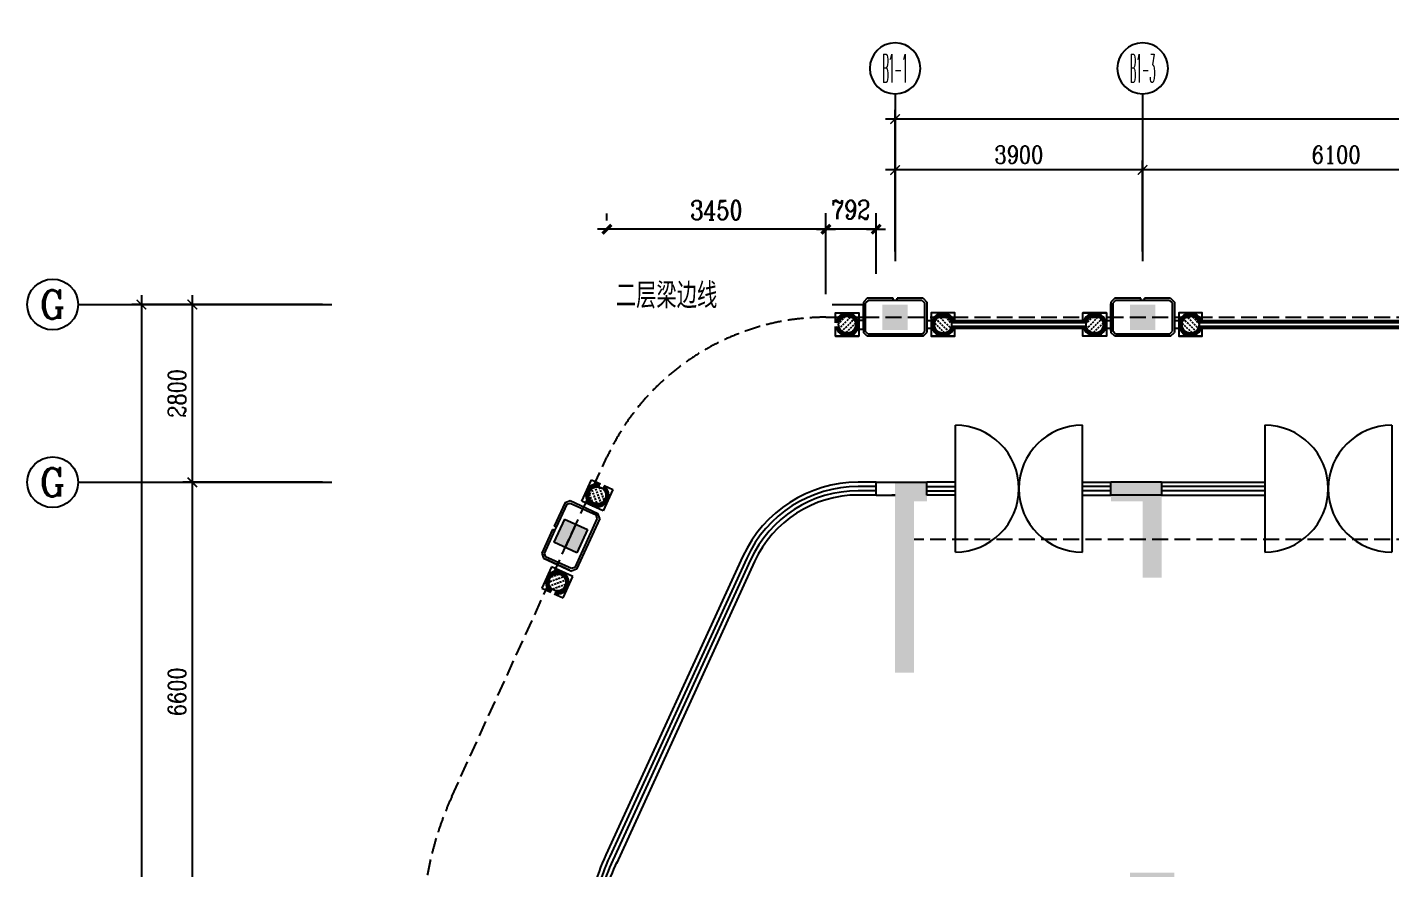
# Model space of a CAD drawing. Extents: x 3476 to 122276, y -94307 to -10307.
# Drawn here: x 14723 to 36223, y -66696 to -53423 of the extents above; entities that cross this region are included whole.
import ezdxf
from ezdxf.enums import TextEntityAlignment as Align

# ---------------------------------------------------------------- set-up
doc = ezdxf.new("R2010")
doc.units = 0
doc.header["$LTSCALE"] = 1000
doc.header["$MEASUREMENT"] = 0
doc.linetypes.add('DASH', pattern=[0.35, 0.25, -0.1])
doc.layers.get('0').update_dxf_attribs({"linetype": 'CONTINUOUS'})
doc.layers.get('DEFPOINTS').update_dxf_attribs({"linetype": 'CONTINUOUS'})
for name, color, linetype in [('AXIS', 7, 'CONTINUOUS'), ('AXIS_TEXT', 7, 'CONTINUOUS'), ('COLUMN', 252, 'CONTINUOUS'), ('KT', 7, 'CONTINUOUS'), ('WALL', 7, 'CONTINUOUS'), ('WINDOW', 7, 'CONTINUOUS'), ('文字', 7, 'CONTINUOUS'), ('柱', 252, 'CONTINUOUS')]:
    doc.layers.add(name, color=color, linetype=linetype)
doc.styles.add('COMPLEX', font='COMPLEX.shx', dxfattribs={"width": 0.8})
doc.styles.add('DIM_FONT', font='romanc.shx', dxfattribs={"width": 0.8})
doc.styles.add('HZTXT', font='txt.shx', dxfattribs={"width": 0.5, "bigfont": 'hztxt.shx'})
doc.dimstyles.new('NORMAL', dxfattribs={"dimtxt": 300, "dimasz": 1, "dimexe": 250, "dimexo": 300, "dimgap": 150, "dimtad": 1, "dimdec": 0, "dimdsep": 46, "dimtxsty": 'DIM_FONT', "dimblk": '_DIMX', "dimblk1": 'ARCHTICK', "dimblk2": 'ARCHTICK', "dimcen": 0.09, "dimdle": 200, "dimclrt": 7, "dimadec": 0, "dimazin": 0, "dimtfac": 1, "dimtdec": 0, "dimtix": 1, "dimtmove": 2, "dimatfit": 3, "dimldrblk": '_DIMX', "dimfxl": 0, "dimtolj": 1, "dimtzin": 0, "dimarcsym": 0})
doc.dimstyles.new('S100', dxfattribs={"dimtxt": 280, "dimasz": 150, "dimexe": 150, "dimexo": 150, "dimgap": 100, "dimtad": 1, "dimdec": 0, "dimzin": 0, "dimdsep": 46, "dimtxsty": 'DIM_FONT', "dimblk": '_DIMX', "dimblk1": 'ARCHTICK', "dimblk2": 'ARCHTICK', "dimsah": 1, "dimcen": 0.09, "dimdle": 150, "dimclrt": 7, "dimadec": 0, "dimazin": 0, "dimtfac": 1, "dimtdec": 0, "dimtix": 1, "dimtmove": 2, "dimatfit": 3, "dimldrblk": 'ARCHTICK', "dimfxl": 0, "dimtolj": 1, "dimtzin": 0, "dimarcsym": 0})

# ---------------------------------------------------------------- blocks, each defined once
blk = doc.blocks.new('_FZH')
blk.add_solid([(-0.5, -0.5), (0.5, -0.5), (-0.5, 0.5), (0.5, 0.5)])
blk = doc.blocks.new('_ARCHTICK')
at = {"color": 0, "linetype": 'ByBlock', "const_width": 0.15}
blk.add_lwpolyline([(-0.5, -0.5), (0.5, 0.5)], dxfattribs=at)
blk = doc.blocks.new('*D824')
at = {"color": 0, "linetype": 'ByBlock'}
for p, q in [((16523, -78888), (16523, -101789)), ((19373, -79038), (16373, -79038)), ((19373, -101639), (16373, -101639))]:
    blk.add_line(p, q, dxfattribs=at)
at = {"layer": 'DEFPOINTS', "color": 0, "linetype": 'ByBlock'}
for p in [(19523, -79038), (16523, -101639), (19523, -101639)]:
    blk.add_point(p, dxfattribs=at)
at = {"color": 0, "linetype": 'ByBlock', "xscale": 150, "yscale": 150, "zscale": 150}
for p, rotation in [((16523, -79038), 90), ((16523, -101639), 270)]:
    blk.add_blockref('_ARCHTICK', p, dxfattribs=dict(at, rotation=rotation))
at = {"color": 7, "linetype": 'ByBlock', "insert": (16283, -90338), "char_height": 280, "attachment_point": 5, "rotation": 90, "style": 'DIM_FONT'}
blk.add_mtext('\\A1;22600', dxfattribs=at)
blk = doc.blocks.new('_DIMX')
blk.add_line((-150, 0), (150, 0))
at = {"const_width": 50}
blk.add_lwpolyline([(-70, -70), (70, 70)], dxfattribs=at)
blk = doc.blocks.new('_AXISO')
blk.add_circle((0, 0), 0.5)
at = {"layer": 'AXIS_TEXT', "style": 'COMPLEX', "width": 1.041667}
blk.add_attdef('A', text='', height=0.56, dxfattribs=at).set_placement((-0.25, -0.28), (0.25, -0.28), align=Align.FIT)
blk = doc.blocks.new('*D834')
at = {"color": 0, "linetype": 'ByBlock'}
for p, q in [((28398, -76997), (28398, -74760)), ((63498, -76997), (63498, -74760)), ((63648, -74910), (28248, -74910))]:
    blk.add_line(p, q, dxfattribs=at)
at = {"layer": 'DEFPOINTS', "color": 0, "linetype": 'ByBlock'}
for p in [(28398, -74910), (28398, -77147), (63498, -77147)]:
    blk.add_point(p, dxfattribs=at)
at = {"color": 0, "linetype": 'ByBlock', "xscale": 150, "yscale": 150, "zscale": 150, "rotation": 180}
blk.add_blockref('_ARCHTICK', (28398, -74910), dxfattribs=at)
at = {"color": 0, "linetype": 'ByBlock', "xscale": 150, "yscale": 150, "zscale": 150}
blk.add_blockref('_ARCHTICK', (63498, -74910), dxfattribs=at)
at = {"color": 7, "linetype": 'ByBlock', "insert": (45948, -74670), "char_height": 280, "attachment_point": 5, "style": 'DIM_FONT'}
blk.add_mtext('\\A1;35100', dxfattribs=at)
blk = doc.blocks.new('*D835')
at = {"color": 0, "linetype": 'ByBlock'}
for p, q in [((17323, -81688), (17323, -88589)), ((19373, -81838), (17173, -81838)), ((19373, -88439), (17173, -88439))]:
    blk.add_line(p, q, dxfattribs=at)
at = {"layer": 'DEFPOINTS', "color": 0, "linetype": 'ByBlock'}
for p in [(19523, -81838), (17323, -88439), (19523, -88439)]:
    blk.add_point(p, dxfattribs=at)
at = {"color": 0, "linetype": 'ByBlock', "xscale": 150, "yscale": 150, "zscale": 150}
for p, rotation in [((17323, -81838), 90), ((17323, -88439), 270)]:
    blk.add_blockref('_ARCHTICK', p, dxfattribs=dict(at, rotation=rotation))
at = {"color": 7, "linetype": 'ByBlock', "insert": (17083, -85138), "char_height": 280, "attachment_point": 5, "rotation": 90, "style": 'DIM_FONT'}
blk.add_mtext('\\A1;6600', dxfattribs=at)
blk = doc.blocks.new('*D839')
at = {"color": 0, "linetype": 'ByBlock'}
for p, q in [((32298, -76997), (32298, -75560)), ((38398, -76997), (38398, -75560)), ((38548, -75710), (32148, -75710))]:
    blk.add_line(p, q, dxfattribs=at)
at = {"layer": 'DEFPOINTS', "color": 0, "linetype": 'ByBlock'}
for p in [(32298, -75710), (32298, -77147), (38398, -77147)]:
    blk.add_point(p, dxfattribs=at)
at = {"color": 0, "linetype": 'ByBlock', "xscale": 150, "yscale": 150, "zscale": 150, "rotation": 180}
blk.add_blockref('_ARCHTICK', (32298, -75710), dxfattribs=at)
at = {"color": 0, "linetype": 'ByBlock', "xscale": 150, "yscale": 150, "zscale": 150}
blk.add_blockref('_ARCHTICK', (38398, -75710), dxfattribs=at)
at = {"color": 7, "linetype": 'ByBlock', "insert": (35348, -75470), "char_height": 280, "attachment_point": 5, "style": 'DIM_FONT'}
blk.add_mtext('\\A1;6100', dxfattribs=at)
blk = doc.blocks.new('*D840')
at = {"color": 0, "linetype": 'ByBlock'}
for p, q in [((28398, -76997), (28398, -75560)), ((32298, -76997), (32298, -75560)), ((32448, -75710), (28248, -75710))]:
    blk.add_line(p, q, dxfattribs=at)
at = {"layer": 'DEFPOINTS', "color": 0, "linetype": 'ByBlock'}
for p in [(28398, -75710), (28398, -77147), (32298, -77147)]:
    blk.add_point(p, dxfattribs=at)
at = {"color": 0, "linetype": 'ByBlock', "xscale": 150, "yscale": 150, "zscale": 150, "rotation": 180}
blk.add_blockref('_ARCHTICK', (28398, -75710), dxfattribs=at)
at = {"color": 0, "linetype": 'ByBlock', "xscale": 150, "yscale": 150, "zscale": 150}
blk.add_blockref('_ARCHTICK', (32298, -75710), dxfattribs=at)
at = {"color": 7, "linetype": 'ByBlock', "insert": (30348, -75470), "char_height": 280, "attachment_point": 5, "style": 'DIM_FONT'}
blk.add_mtext('\\A1;3900', dxfattribs=at)
blk = doc.blocks.new('*D853')
at = {"color": 0, "linetype": 'ByBlock'}
for p, q in [((17323, -78888), (17323, -81988)), ((17823, -79038), (17173, -79038)), ((17823, -81838), (17173, -81838))]:
    blk.add_line(p, q, dxfattribs=at)
at = {"layer": 'DEFPOINTS', "color": 0, "linetype": 'ByBlock'}
for p in [(17973, -79038), (17323, -81838), (17973, -81838)]:
    blk.add_point(p, dxfattribs=at)
at = {"color": 0, "linetype": 'ByBlock', "xscale": 150, "yscale": 150, "zscale": 150}
for p, rotation in [((17323, -79038), 90), ((17323, -81838), 270)]:
    blk.add_blockref('_ARCHTICK', p, dxfattribs=dict(at, rotation=rotation))
at = {"color": 7, "linetype": 'ByBlock', "insert": (17083, -80438), "char_height": 280, "attachment_point": 5, "rotation": 90, "style": 'DIM_FONT'}
blk.add_mtext('\\A1;2800', dxfattribs=at)
blk = doc.blocks.new('M_B0OPK')
for p, q in [((-0.5, 0.5), (0.5, 0.5)), ((0.5, 0.167), (-0.5, 0.167)), ((0.5, -0.167), (-0.5, -0.167)), ((-0.5, -0.5), (0.5, -0.5))]:
    blk.add_line(p, q)
blk = doc.blocks.new('*D896')
at = {"color": 0, "linetype": 'ByBlock'}
for p, q in [((27307, -77667), (27307, -76393)), ((28098, -77347), (28098, -76393)), ((28097, -76643), (27308, -76643))]:
    blk.add_line(p, q, dxfattribs=at)
at = {"layer": 'DEFPOINTS', "color": 0, "linetype": 'ByBlock'}
for p in [(27307, -76643), (28098, -77647), (27307, -77967)]:
    blk.add_point(p, dxfattribs=at)
at = {"color": 0, "linetype": 'ByBlock', "rotation": 180}
blk.add_blockref('_DIMX', (27307, -76643), dxfattribs=at)
at = {"color": 0, "linetype": 'ByBlock'}
blk.add_blockref('_DIMX', (28098, -76643), dxfattribs=at)
at = {"color": 7, "linetype": 'ByBlock', "insert": (27698, -76335), "char_height": 300, "attachment_point": 5, "style": 'DIM_FONT'}
blk.add_mtext('\\A1;792', dxfattribs=at)
blk = doc.blocks.new('*D897')
at = {"color": 0, "linetype": 'ByBlock'}
for p, q in [((23857, -77713), (23857, -77601)), ((27306, -77851), (23858, -77851))]:
    blk.add_line(p, q, dxfattribs=at)
at = {"layer": 'DEFPOINTS', "color": 0, "linetype": 'ByBlock'}
for p in [(23857, -77851), (23857, -78013), (27307, -79174)]:
    blk.add_point(p, dxfattribs=at)
at = {"color": 0, "linetype": 'ByBlock', "rotation": 180}
blk.add_blockref('_DIMX', (23857, -77851), dxfattribs=at)
at = {"color": 0, "linetype": 'ByBlock'}
blk.add_blockref('_DIMX', (27307, -77851), dxfattribs=at)
at = {"color": 7, "linetype": 'ByBlock', "insert": (25582, -77551), "char_height": 300, "attachment_point": 5, "style": 'DIM_FONT'}
blk.add_mtext('\\A1;3450', dxfattribs=at)

msp = doc.modelspace()

# ---------------------------------------------------------------- hatches: boundary and pattern name
h = msp.add_hatch()
h.set_pattern_fill('天然石材', color=256, scale=244.712991, angle=180, style=0)
h.set_pattern_definition([(225, (-35729.7, -59424.4), (432.5955, -432.5955), []), (225, (-35772.98, -59424.41), (43.259554, -43.259554), [30.589124, -15.29456])])
h.paths.add_polyline_path([(27778.3, -58107.3, 1), (27508.3, -58107.3, 1)])
h = msp.add_hatch()
h.set_pattern_fill('天然石材', color=256, scale=244.712991, angle=180, style=0)
h.set_pattern_definition([(315, (92526.17, -59424.4), (-432.5955, -432.5955), []), (315, (92569.425, -59424.41), (-43.259554, -43.259554), [30.589124, -15.29456])])
h.paths.add_polyline_path([(29288.1, -58107.3, 1), (29018.1, -58107.3, 1)])
h = msp.add_hatch()
h.set_pattern_fill('天然石材', color=256, scale=244.712991, angle=180, style=0)
h.set_pattern_definition([(225, (-31829.86, -59424.4), (432.5955, -432.5955), []), (225, (-31873.12, -59424.41), (43.259554, -43.259554), [30.589124, -15.29456])])
h.paths.add_polyline_path([(31678.2, -58107.3, 1), (31408.2, -58107.3, 1)])
h = msp.add_hatch()
h.set_pattern_fill('天然石材', color=256, scale=244.712991, angle=180, style=0)
h.set_pattern_definition([(315, (96426.17, -59424.4), (-432.5955, -432.5955), []), (315, (96469.425, -59424.41), (-43.259554, -43.259554), [30.589124, -15.29456])])
h.paths.add_polyline_path([(33188.1, -58107.3, 1), (32918.1, -58107.3, 1)])
h = msp.add_hatch()
h.set_pattern_fill('天然石材', color=256, scale=244.712991, angle=425.35, style=0)
h.set_pattern_definition([(110.35, (48821, -2595.2), (-573.5986, -212.75), []), (110.35, (48839.046, -2555.87), (-57.35986, -21.27498), [30.589124, -15.29456])])
h.paths.add_polyline_path([(23840.9, -60797.5, 1), (23570.9, -60797.5, 1)])
h = msp.add_hatch()
h.set_pattern_fill('天然石材', color=256, scale=244.712991, angle=425.35, style=0)
h.set_pattern_definition([(200.35, (-4671.5, -119164), (-212.75, 573.5986), []), (200.35, (-4689.52, -119203.346), (-21.27498, 57.35986), [30.589124, -15.29456])])
h.paths.add_polyline_path([(23211.2, -62169.8, 1), (22941.2, -62169.8, 1)])
at = {"layer": 'COLUMN'}
h = msp.add_hatch(color=256, dxfattribs=at)
h.paths.add_polyline_path([(23384.8, -61700.9), (23468.2, -61519.1), (23104.7, -61352.2), (23021.3, -61534)])
h.paths.add_polyline_path([(23468.2, -61519.1), (23551.7, -61337.3), (23188.1, -61170.5), (23104.7, -61352.2)])
at = {"layer": '柱'}
h = msp.add_hatch(color=252, dxfattribs=at)
h.paths.add_polyline_path([(44398.2, -66192.3), (44698.2, -66192.3), (44698.2, -67192.3), (43398.2, -67192.3), (43398.2, -66892.3), (44398.2, -66892.3)])
h.paths.add_polyline_path([(28898.2, -60592.3), (28398.2, -60592.3), (28398.2, -63592.3), (28698.2, -63592.3), (28698.2, -60892.3), (28898.2, -60892.3)])
h.paths.add_polyline_path([(28398.2, -68192.3), (28698.2, -68192.3), (28698.2, -69692.3), (28898.2, -69692.3), (28898.2, -69992.3), (28398.2, -69992.3)])
h.paths.add_polyline_path([(34998.2, -73192.3), (35498.2, -73192.3), (35498.2, -75182.3), (35198.2, -75182.3), (35198.2, -73492.3), (34998.2, -73492.3)])
h.paths.add_polyline_path([(30998.2, -77892.3), (31298.2, -77892.3), (31298.2, -79592.3), (31648.2, -79592.3), (31648.2, -79892.3), (30998.2, -79892.3)])
h.paths.add_polyline_path([(31498.2, -74392.3), (30998.2, -74392.3), (30998.2, -75992.3), (31298.2, -75992.3), (31298.2, -74692.3), (31498.2, -74692.3)])
h.paths.add_polyline_path([(34198.2, -79592.3), (34198.2, -79892.3), (35598.2, -79892.3), (35598.2, -79592.3), (34998.2, -79592.3), (34998.2, -78892.3), (34698.2, -78892.3), (34698.2, -79592.3)])
h.paths.add_polyline_path([(40098.2, -78792.3), (40398.2, -78792.3), (40398.2, -80392.3), (40098.2, -80392.3)])
h.paths.add_polyline_path([(32098.2, -67442.3), (32798.2, -67442.3), (32798.2, -66742.3), (32098.2, -66742.3)])
h.paths.add_polyline_path([(32098.2, -70242.3), (32798.2, -70242.3), (32798.2, -69542.3), (32098.2, -69542.3)])
h.paths.add_polyline_path([(31798.2, -60592.3), (32598.2, -60592.3), (32598.2, -61892.3), (32598.2, -62092.3), (32298.2, -62092.3), (32298.2, -60892.3), (31798.2, -60892.3)])
h.paths.add_polyline_path([(40398.2, -73192.3), (40398.2, -73492.3), (38398.2, -73492.3), (38398.2, -73192.3)])
h.paths.add_polyline_path([(37898.2, -70242.3), (38598.2, -70242.3), (38598.2, -69542.3), (37898.2, -69542.3)])
h.paths.add_polyline_path([(37898.2, -67442.3), (38598.2, -67442.3), (38598.2, -66742.3), (37898.2, -66742.3)])
h.paths.add_polyline_path([(43498.2, -71592.3), (43498.2, -71292.3), (42698.2, -71292.3), (42698.2, -73892.3), (43598.2, -73892.3), (43598.2, -73592.3), (42998.2, -73592.3), (42998.2, -71592.3)])
h.paths.add_polyline_path([(42998.2, -71592.3), (42998.2, -73592.3)], flags=16)
h.paths.add_polyline_path([(38198.2, -63192.3), (38498.2, -63192.3), (38498.2, -60592.3), (38198.2, -60592.3)])
h.paths.add_polyline_path([(60098.2, -60592.3), (59298.2, -60592.3), (59298.2, -61892.3), (59298.2, -62092.3), (59598.2, -62092.3), (59598.2, -60892.3), (60098.2, -60892.3)])
h.paths.add_polyline_path([(59798.2, -67442.3), (59098.2, -67442.3), (59098.2, -66742.3), (59798.2, -66742.3)])
h.paths.add_polyline_path([(59798.2, -70242.3), (59098.2, -70242.3), (59098.2, -69542.3), (59798.2, -69542.3)])
h.paths.add_polyline_path([(56898.2, -73192.3), (56398.2, -73192.3), (56398.2, -75182.3), (56698.2, -75182.3), (56698.2, -73492.3), (56898.2, -73492.3)])
h.paths.add_polyline_path([(51798.2, -78792.3), (51498.2, -78792.3), (51498.2, -80392.3), (51798.2, -80392.3)])
h.paths.add_polyline_path([(47498.2, -78392.3), (47198.2, -78392.3), (47198.2, -80392.3), (47498.2, -80392.3)])
h.paths.add_polyline_path([(44398.2, -78392.3), (44698.2, -78392.3), (44698.2, -80392.3), (44398.2, -80392.3)])
h.paths.add_polyline_path([(57698.2, -79592.3), (57698.2, -79892.3), (56298.2, -79892.3), (56298.2, -79592.3), (56898.2, -79592.3), (56898.2, -78892.3), (57198.2, -78892.3), (57198.2, -79592.3)])
h.paths.add_polyline_path([(51498.2, -73192.3), (51498.2, -73492.3), (53498.2, -73492.3), (53498.2, -73192.3)])
h.paths.add_polyline_path([(47498.2, -66192.3), (47198.2, -66192.3), (47198.2, -67192.3), (48498.2, -67192.3), (48498.2, -66892.3), (47498.2, -66892.3)])
h.paths.add_polyline_path([(44598.2, -71592.3), (44598.2, -71292.3), (45398.2, -71292.3), (45398.2, -73892.3), (44498.2, -73892.3), (44498.2, -73592.3), (45098.2, -73592.3), (45098.2, -71592.3)])
h.paths.add_polyline_path([(47298.2, -71592.3), (47298.2, -71292.3), (46498.2, -71292.3), (46498.2, -73892.3), (47398.2, -73892.3), (47398.2, -73592.3), (46798.2, -73592.3), (46798.2, -71592.3)])
h.paths.add_polyline_path([(48898.2, -71592.3), (48898.2, -73592.3)], flags=16)
h.paths.add_polyline_path([(48398.2, -71592.3), (48398.2, -71292.3), (49198.2, -71292.3), (49198.2, -73892.3), (48298.2, -73892.3), (48298.2, -73592.3), (48898.2, -73592.3), (48898.2, -71592.3)])
h.paths.add_polyline_path([(44398.2, -62592.3), (44698.2, -62592.3), (44698.2, -60592.3), (44398.2, -60592.3)])
h.paths.add_polyline_path([(47498.2, -62592.3), (47198.2, -62592.3), (47198.2, -60592.3), (47498.2, -60592.3)])
h.paths.add_polyline_path([(53998.2, -70242.3), (53298.2, -70242.3), (53298.2, -69542.3), (53998.2, -69542.3)])
h.paths.add_polyline_path([(53998.2, -67442.3), (53298.2, -67442.3), (53298.2, -66742.3), (53998.2, -66742.3)])
h.paths.add_polyline_path([(53698.2, -63192.3), (53398.2, -63192.3), (53398.2, -60592.3), (53698.2, -60592.3)])
h.paths.add_polyline_path([(60898.2, -77892.3), (60598.2, -77892.3), (60598.2, -79592.3), (60248.2, -79592.3), (60248.2, -79892.3), (60898.2, -79892.3)])
h.paths.add_polyline_path([(60398.2, -74392.3), (60898.2, -74392.3), (60898.2, -75992.3), (60598.2, -75992.3), (60598.2, -74692.3), (60398.2, -74692.3)])
h.paths.add_polyline_path([(62998.2, -60592.3), (63498.2, -60592.3), (63498.2, -63592.3), (63198.2, -63592.3), (63198.2, -60892.3), (62998.2, -60892.3)])
h.paths.add_polyline_path([(63498.2, -68192.3), (63198.2, -68192.3), (63198.2, -69692.3), (62998.2, -69692.3), (62998.2, -69992.3), (63498.2, -69992.3)])
edge = h.paths.add_edge_path()
edge.add_line((25932.4, -60592.3), (64529, -60592.3))
edge = h.paths.add_edge_path()
edge.add_line((63498.2, -82697.2), (63498.2, -56401.3))

# ---------------------------------------------------------------- linework, layer by layer
for p, q in [((27404, -57792.3), (27841.2, -57792.3)), ((27841.2, -57792.3), (27898.2, -57792.3)), ((27458.4, -57922.4), (27828.2, -57922.4)), ((29338, -57922.4), (28968.2, -57922.4)), ((31728.1, -57922.4), (31358.3, -57922.4)), ((33238, -57922.4), (32868.2, -57922.4)), ((27458.4, -58292.2), (27828.2, -58292.2)), ((29338, -58292.2), (28968.2, -58292.2)), ((31728.1, -58292.2), (31358.3, -58292.2)), ((33238, -58292.2), (32868.2, -58292.2)), ((29348.2, -61692.5), (29348.2, -59692.5)), ((31348.2, -61692.5), (31348.2, -59692.5)), ((34223.2, -59692.5), (34223.2, -61692.5)), ((36223.2, -59692.5), (36223.2, -61692.5)), ((23460.7, -60888.5), (23615, -60552.4)), ((23615, -60552.4), (23756.9, -60617.5)), ((23951.1, -60706.6), (23796.9, -61042.7)), ((23811.4, -60642.5), (23951.1, -60706.6)), ((23796.9, -61042.7), (23460.7, -60888.5)), ((22985.3, -61924.6), (22831, -62260.7)), ((23321.4, -62078.8), (22985.3, -61924.6)), ((23167.2, -62414.9), (23321.4, -62078.8)), ((22831, -62260.7), (22972.9, -62325.8)), ((23027.5, -62350.8), (23167.2, -62414.9))]:
    msp.add_line(p, q)
for points in [[(27458.4, -58077.4), (27458.4, -57922.4), (27828.2, -57922.4), (27828.2, -58292.2), (27458.4, -58292.2), (27458.4, -58137.4)], [(29338, -58077.4), (29338, -57922.4), (28968.2, -57922.4), (28968.2, -58292.2), (29338, -58292.2), (29338, -58137.4)], [(31358.3, -58077.4), (31358.3, -57922.4), (31728.1, -57922.4), (31728.1, -58292.2), (31358.3, -58292.2), (31358.3, -58137.4)], [(33238, -58077.4), (33238, -57922.4), (32868.2, -57922.4), (32868.2, -58292.2), (33238, -58292.2), (33238, -58137.4)]]:
    msp.add_lwpolyline(points)
for centre in [(27643.3, -58107.3), (29153.1, -58107.3), (31543.2, -58107.3), (33053.1, -58107.3), (23705.9, -60797.5), (23076.2, -62169.8)]:
    msp.add_circle(centre, 135)
for centre, radius, start, end in [((27643.3, -58107.3), 180.2, 189.60722, 170.43857), ((27643.3, -58107.3), 165.2, 190.4891, 169.56099), ((27643.3, -58107.3), 160.2, 190.8204, 169.23131), ((27643.3, -58107.3), 144.8, 191.98696, 168.07047), ((29153.1, -58107.3), 180.2, 9.56143, 350.39278), ((29153.1, -58107.3), 165.2, 10.43901, 349.5109), ((29153.1, -58107.3), 160.2, 10.76869, 349.1796), ((29153.1, -58107.3), 144.8, 11.92953, 348.01304), ((31543.2, -58107.3), 180.2, 189.60722, 170.43857), ((31543.2, -58107.3), 165.2, 190.4891, 169.56099), ((31543.2, -58107.3), 160.2, 190.8204, 169.23131), ((31543.2, -58107.3), 144.8, 191.98696, 168.07047), ((33053.1, -58107.3), 180.2, 9.56143, 350.39278), ((33053.1, -58107.3), 165.2, 10.43901, 349.5109), ((33053.1, -58107.3), 160.2, 10.76869, 349.1796), ((33053.1, -58107.3), 144.8, 11.92953, 348.01304), ((29348.2, -60692.5), 1000, 270, 90), ((31348.2, -60692.5), 1000, 90, 270), ((34223.2, -60692.5), 1000, 270, 90), ((36223.2, -60692.5), 1000, 90, 270), ((23705.9, -60797.5), 180.2, 74.55437, 55.38529), ((23705.9, -60797.5), 165.2, 75.39852, 54.46985), ((23705.9, -60797.5), 160.2, 75.71559, 54.12588), ((23705.9, -60797.5), 144.8, 76.83182, 52.91449), ((23076.2, -62169.8), 180.2, 255.31471, 236.14563), ((23076.2, -62169.8), 165.2, 256.23015, 235.30148), ((23076.2, -62169.8), 160.2, 256.57412, 234.98441), ((23076.2, -62169.8), 144.8, 257.78551, 233.86818)]:
    msp.add_arc(centre, radius, start, end)
at = {"layer": 'AXIS'}
for p, q in [((28398.2, -54470.8), (28398.2, -57108.8)), ((32298.2, -54470.8), (32298.2, -57108.8)), ((15523.2, -57792.3), (19523.2, -57792.3)), ((15523.2, -60592.3), (19523.2, -60592.3))]:
    msp.add_line(p, q, dxfattribs=at)
at = {"layer": 'COLUMN'}
for p, q in [((23188.1, -61170.5), (23021.3, -61534)), ((23188.1, -61170.5), (23551.7, -61337.3)), ((23203, -61617.4), (23369.9, -61253.9)), ((23551.7, -61337.3), (23384.8, -61700.9)), ((23384.8, -61700.9), (23021.3, -61534))]:
    msp.add_line(p, q, dxfattribs=at)
at = {"layer": 'KT', "linetype": 'DASH'}
msp.add_line((63498.2, -61492.3), (28698.2, -61492.3), dxfattribs=at)
at = {"layer": 'WALL'}
for p, q in [((27958.2, -57692.3), (27898.2, -57752.3)), ((27898.2, -57752.3), (27898.2, -58232.3)), ((27898.2, -58162.3), (27898.2, -57782.3)), ((27972.7, -57727.3), (27933.2, -57766.8)), ((27933.2, -58217.8), (27933.2, -57766.8)), ((28368.2, -57692.3), (27958.2, -57692.3)), ((28368.2, -57727.3), (27972.7, -57727.3)), ((28368.2, -57727.3), (28368.2, -57692.3)), ((28823.7, -57727.3), (28368.2, -57727.3)), ((28428.2, -57727.3), (28428.2, -57692.3)), ((28838.2, -57692.3), (28428.2, -57692.3)), ((28823.7, -57727.3), (28863.2, -57766.8)), ((28838.2, -57692.3), (28898.2, -57752.3)), ((28863.2, -57766.8), (28863.2, -58217.8)), ((28898.2, -57752.3), (28898.2, -58232.3)), ((31858.2, -57692.3), (31798.2, -57752.3)), ((31798.2, -57752.3), (31798.2, -58232.3)), ((31798.2, -58202.3), (31798.2, -57782.3)), ((31872.7, -57727.3), (31833.2, -57766.8)), ((31833.2, -58217.8), (31833.2, -57766.8)), ((32268.2, -57692.3), (31858.2, -57692.3)), ((32268.2, -57727.3), (31872.7, -57727.3)), ((32268.2, -57727.3), (32268.2, -57692.3)), ((32723.7, -57727.3), (32268.2, -57727.3)), ((32328.2, -57727.3), (32328.2, -57692.3)), ((32738.2, -57692.3), (32328.2, -57692.3)), ((32723.7, -57727.3), (32763.2, -57766.8)), ((32738.2, -57692.3), (32798.2, -57752.3)), ((32763.2, -57766.8), (32763.2, -58217.8)), ((32798.2, -57752.3), (32798.2, -58232.3)), ((27958.2, -58292.3), (27898.2, -58232.3)), ((27972.7, -58257.3), (27933.2, -58217.8)), ((28823.7, -58257.3), (27972.7, -58257.3)), ((28823.7, -58257.3), (28863.2, -58217.8)), ((28838.2, -58292.3), (28898.2, -58232.3)), ((31858.2, -58292.3), (31798.2, -58232.3)), ((31872.7, -58257.3), (31833.2, -58217.8)), ((32723.7, -58257.3), (31872.7, -58257.3)), ((32723.7, -58257.3), (32763.2, -58217.8)), ((32738.2, -58292.3), (32798.2, -58232.3)), ((28838.2, -58292.3), (27958.2, -58292.3)), ((32738.2, -58292.3), (31858.2, -58292.3)), ((28098.2, -60792.7), (28098.2, -60592.3)), ((28098.2, -60592.3), (28394.2, -60592.3)), ((28394.2, -60592.3), (28898.2, -60592.3)), ((28898.2, -60792.7), (28898.2, -60592.3)), ((29348.2, -60792.7), (29348.2, -60592.3)), ((29348.2, -60792.7), (29348.2, -60592.3)), ((31348.2, -60792.7), (31348.2, -60592.3)), ((31348.2, -60792.7), (31348.2, -60592.3)), ((31798.2, -60792.7), (31798.2, -60592.3)), ((32598.2, -60592.3), (31798.2, -60592.3)), ((32598.2, -60592.3), (32598.2, -60792.7)), ((34223.2, -60592.3), (34223.2, -60792.7)), ((34223.2, -60592.3), (34223.2, -60792.7)), ((28098.2, -60792.7), (28398.2, -60792.7)), ((32598.2, -60792.7), (31798.2, -60792.7)), ((23197.3, -60910.6), (23026.3, -61283.3)), ((23223.1, -60938.4), (23058.1, -61297.9)), ((23197.3, -60910.6), (23276.9, -60881.1)), ((23223.1, -60938.4), (23275.5, -60919)), ((23275.5, -60919), (23685.4, -61107.1)), ((23276.9, -60881.1), (23713.1, -61081.3)), ((23704.8, -61159.4), (23349.9, -61932.9)), ((23742.6, -61160.9), (23375.6, -61960.7)), ((23704.8, -61159.4), (23685.4, -61107.1)), ((23742.6, -61160.9), (23713.1, -61081.3)), ((23001.3, -61337.8), (22830.3, -61710.4)), ((23033.1, -61352.4), (22868.2, -61711.9)), ((23033.1, -61352.4), (23001.3, -61337.8)), ((23058.1, -61297.9), (23026.3, -61283.3)), ((23058.1, -61297.9), (23033.1, -61352.4)), ((22830.3, -61710.4), (22859.8, -61790)), ((22859.8, -61790), (23296.1, -61990.2)), ((22868.2, -61711.9), (22887.6, -61764.2)), ((23268.8, -61977.7), (22887.1, -61802.5)), ((23297.5, -61952.3), (22887.6, -61764.2)), ((23375.6, -61960.7), (23296.1, -61990.2)), ((23349.9, -61932.9), (23297.5, -61952.3))]:
    msp.add_line(p, q, dxfattribs=at)
at = {"layer": 'WALL', "linetype": 'DASH'}
msp.add_lwpolyline([(23494.8, -60981.8), (23856.5, -60198.6, -0.2924549), (27306.3, -57992.1), (27898.5, -57992.1), (103674, -57992.3)], format="xyb", dxfattribs=at)
at = {"layer": 'WALL', "color": 7, "linetype": 'DASH'}
msp.add_lwpolyline([(20967.7, -67223.5), (20969.9, -67199.9, -0.0835888), (21411.9, -65544.6), (23492.7, -60980.2)], format="xyb", dxfattribs=at)
at = {"layer": 'WINDOW'}
for p, q in [((27828.2, -58037.4), (27898.2, -58037.4)), ((28968.2, -58047.4), (28898.2, -58047.4)), ((31358.3, -58047.4), (29338, -58047.4)), ((31798.2, -58047.4), (31728.1, -58047.4)), ((32868.2, -58047.4), (32798.2, -58047.4)), ((37458.4, -58047.4), (33238, -58047.4)), ((27828.2, -58177.4), (27898.2, -58177.4)), ((28968.2, -58167.4), (28898.2, -58167.4)), ((31411.6, -58137.4), (29284.7, -58137.4)), ((31411.5, -58077.4), (29284.8, -58077.4)), ((31358.3, -58167.4), (29338, -58167.4)), ((31798.2, -58167.4), (31728.1, -58167.4)), ((32868.2, -58167.4), (32798.2, -58167.4)), ((37511.7, -58137.4), (33184.7, -58137.4)), ((37511.7, -58077.4), (33184.8, -58077.4)), ((37458.4, -58167.4), (33238, -58167.4)), ((28098.2, -60592.3), (27818, -60592.3)), ((28098.2, -60659.4), (27817.8, -60659.4)), ((28098.2, -60726), (27817.8, -60726)), ((28098.2, -60792.7), (27817.8, -60792.7)), ((28398.2, -60792.7), (28346.6, -60792.7)), ((25999.3, -61758.1), (23840.7, -66461.4)), ((26059.8, -61785.9), (23901.3, -66489.2)), ((26120.4, -61813.7), (23949.8, -66543.2)), ((26180.8, -61841.9), (24010.2, -66599.6))]:
    msp.add_line(p, q, dxfattribs=at)
for centre, radius, start, end in [((27817, -62592.3), 2000, 90, 155.34713), ((27816.8, -62592.7), 1933.3, 90, 155.34713), ((27816.8, -62592.7), 1866.7, 90, 155.34713), ((27816.8, -62592.7), 1800, 90, 155.34713), ((26903.5, -67867), 3370, 155.34713, 174.60531), ((26903.5, -67867), 3303.3, 155.34713, 174.60531), ((26737, -67822.3), 3066.7, 155.34713, 174.60531), ((26737, -67822.3), 3000, 155.34713, 174.60531)]:
    msp.add_arc(centre, radius, start, end, dxfattribs=at)

# ---------------------------------------------------------------- block references
at = {"layer": 'AXIS'}
ref = msp.add_blockref('_AXISO', (28398.2, -54070.8), dxfattribs=dict(at, xscale=-800, yscale=800, zscale=800, rotation=180))
ref.add_attrib('A', 'B1-1', dxfattribs={"layer": 'AXIS_TEXT', "height": 448, "style": 'COMPLEX', "width": 0.260417}).set_placement((28198.2, -54294.8), (28598.2, -54294.8), align=Align.FIT)
ref = msp.add_blockref('_AXISO', (32298.2, -54070.8), dxfattribs=dict(at, xscale=-800, yscale=800, zscale=800, rotation=180))
ref.add_attrib('A', 'B1-3', dxfattribs={"layer": 'AXIS_TEXT', "height": 448, "style": 'COMPLEX', "width": 0.243506}).set_placement((32098.2, -54294.8), (32498.2, -54294.8), align=Align.FIT)
at = {"layer": 'AXIS', "xscale": 800, "yscale": 800, "zscale": 800}
for p in [(15123.2, -57791.3), (15123.2, -60591.3)]:
    msp.add_blockref('_AXISO', p, dxfattribs=at).add_auto_attribs({'A': 'G'})
at = {"layer": 'COLUMN', "xscale": 400, "yscale": 400, "zscale": 400}
for p in [(28398.2, -57992.3), (32298.2, -57992.3)]:
    msp.add_blockref('_FZH', p, dxfattribs=at)
at = {"layer": 'WINDOW', "rotation": 180}
for p, xscale, yscale, zscale in [((29123.2, -60692.5), 450, 200.4193179847498, 450), ((33410.7, -60692.5), -1625, 200.4193179844005, 1625)]:
    msp.add_blockref('M_B0OPK', p, dxfattribs=dict(at, xscale=xscale, yscale=yscale, zscale=zscale))
at = {"layer": 'WINDOW', "xscale": 450, "yscale": 200.419317985019, "zscale": 450}
msp.add_blockref('M_B0OPK', (31573.2, -60692.5), dxfattribs=at)

# ---------------------------------------------------------------- texts
at = {"layer": '文字', "style": 'HZTXT', "width": 0.8}
msp.add_text('二层梁边线', height=400, dxfattribs=at).set_placement((23995.9, -57849.8))

# ---------------------------------------------------------------- dimensions: what is measured, and where the dimension line sits
at = {"layer": 'AXIS'}
for p1, p2, distance, picture, middle, set_off in [((63498.2, -57108.8), (28398.2, -57108.8), -2237.9, '*D834', (45948.2, -53423.4), (0, 20038.7)), ((19523.2, -57792.3), (19523.2, -80392.3), -3000, '*D824', (16283.2, -69092.3), (0, 21246.2))]:
    dim = msp.add_aligned_dim(p1=p1, p2=p2, distance=distance, dimstyle='S100', dxfattribs=at)
    dim.commit()
    dim.dimension.update_dxf_attribs({"geometry": picture, "text_midpoint": middle, "insert": set_off})
for base, p1, p2, angle, picture, middle, set_off in [((28398.2, -55670.8), (32298.2, -57108.8), (28398.2, -57108.8), 180, '*D840', (30348.2, -54223.4), (0, 20038.7)), ((32298.2, -55670.8), (38398.2, -57108.8), (32298.2, -57108.8), 180, '*D839', (35348.2, -54223.4), (0, 20038.7)), ((17323.2, -60592.3), (17973.2, -57792.3), (17973.2, -60592.3), 90, '*D853', (17083.2, -59192.3), (0, 21246.2)), ((17323.2, -67192.3), (19523.2, -60592.3), (19523.2, -67192.3), 90, '*D835', (17083.2, -63892.3), (0, 21246.2))]:
    dim = msp.add_linear_dim(base=base, p1=p1, p2=p2, angle=angle, dimstyle='S100', dxfattribs=at)
    dim.commit()
    dim.dimension.update_dxf_attribs({"geometry": picture, "text_midpoint": middle, "insert": set_off})
at = {"layer": 'WINDOW'}
dim = msp.add_linear_dim(base=(23856.8, -56604.6), p1=(27306.6, -57928.2), p2=(23856.8, -56767), dimstyle='NORMAL', override={"dimse1": 1}, dxfattribs=at)
dim.commit()
dim.dimension.update_dxf_attribs({"geometry": '*D897', "text_midpoint": (25581.7, -56304.6), "insert": (0, 21246.2)})
dim = msp.add_linear_dim(base=(27306.6, -56604.6), p1=(28098.2, -57608.8), p2=(27306.6, -57928.2), dimstyle='NORMAL', dxfattribs=at)
dim.commit()
dim.dimension.update_dxf_attribs({"geometry": '*D896', "text_midpoint": (27697.7, -56296), "dimtype": 160, "insert": (0, 20038.7)})

doc.saveas('drawing.dxf')
